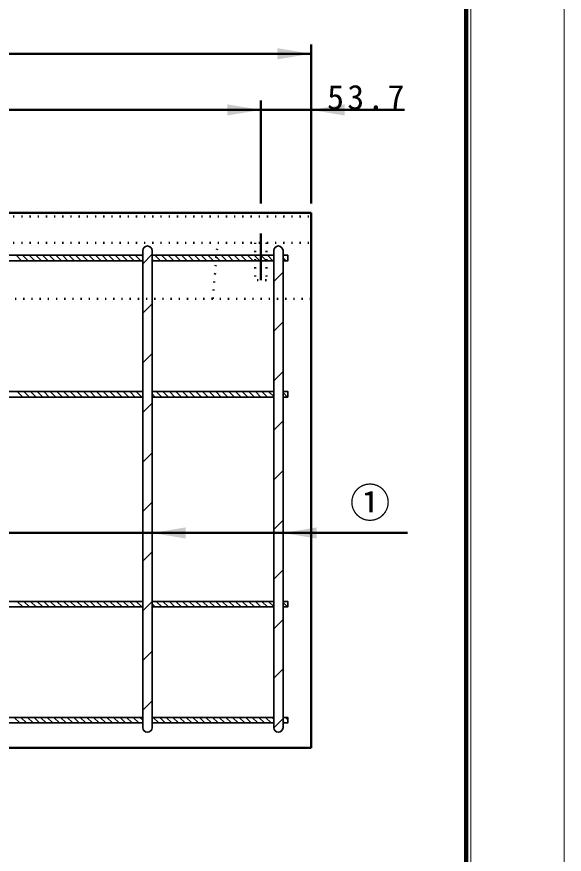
# Model space of a CAD drawing. Units: millimetres, scale not verified. Extents: x -2102 to 2102, y -1485 to 1485.
# Drawn here: x 1517 to 2102, y -590 to 306 of the extents above; entities that cross this region are included whole.
import ezdxf
from ezdxf.enums import TextEntityAlignment as Align

# ---------------------------------------------------------------- set-up
doc = ezdxf.new("R2010")
doc.units = ezdxf.units.MM
doc.header["$LTSCALE"] = 5
doc.linetypes.add('DOTTED', pattern=[1.75, 0.25, -1.5])
doc.linetypes.add('LONG_DASHED_DOTTED', pattern=[15.25, 12, -1.5, 0.25, -1.5])
doc.layers.add('0-1_V-nasSTD', color=7, linetype='Continuous', lineweight=35)
doc.layers.add('0-2_0', color=7, linetype='Continuous', lineweight=50)
doc.styles.add('ＭＳ ゴシック', font='')
doc.styles.get('ＭＳ ゴシック').set_extended_font_data('MS Gothic')

msp = doc.modelspace()

# ---------------------------------------------------------------- linework, layer by layer
at = {"layer": '0-1_V-nasSTD'}
for p, q in [((1651.85, -454.12), (1651.85, 55.88)), ((1661.85, 55.88), (1661.85, -454.12)), ((1791.85, -454.12), (1791.85, 55.88)), ((1801.85, 55.88), (1801.85, -454.12)), ((1446.85, 50.88), (1651.85, 50.88)), ((1446.85, 44.88), (1651.85, 44.88)), ((1516.428, 50.88), (1522.428, 44.88)), ((1523.499, 50.88), (1529.499, 44.88)), ((1530.57, 50.88), (1536.57, 44.88)), ((1537.641, 50.88), (1543.641, 44.88)), ((1544.712, 50.88), (1550.712, 44.88)), ((1551.783, 50.88), (1557.783, 44.88)), ((1558.854, 50.88), (1564.854, 44.88)), ((1565.925, 50.88), (1571.925, 44.88)), ((1572.997, 50.88), (1578.997, 44.88)), ((1580.068, 50.88), (1586.068, 44.88)), ((1587.139, 50.88), (1593.139, 44.88)), ((1594.21, 50.88), (1600.21, 44.88)), ((1601.281, 50.88), (1607.281, 44.88)), ((1608.352, 50.88), (1614.352, 44.88)), ((1615.423, 50.88), (1621.423, 44.88)), ((1622.494, 50.88), (1628.494, 44.88)), ((1629.565, 50.88), (1635.565, 44.88)), ((1636.636, 50.88), (1642.636, 44.88)), ((1643.707, 50.88), (1649.707, 44.88)), ((1650.778, 50.88), (1651.85, 49.808)), ((1651.85, 41.964), (1661.85, 51.964)), ((1661.85, 50.88), (1791.85, 50.88)), ((1661.85, 46.879), (1663.849, 44.88)), ((1661.85, 44.88), (1791.85, 44.88)), ((1664.92, 50.88), (1670.92, 44.88)), ((1671.991, 50.88), (1677.991, 44.88)), ((1679.063, 50.88), (1685.063, 44.88)), ((1686.134, 50.88), (1692.134, 44.88)), ((1693.205, 50.88), (1699.205, 44.88)), ((1700.276, 50.88), (1706.276, 44.88)), ((1707.347, 50.88), (1713.347, 44.88)), ((1714.418, 50.88), (1720.418, 44.88)), ((1721.489, 50.88), (1727.489, 44.88)), ((1728.56, 50.88), (1734.56, 44.88)), ((1735.631, 50.88), (1741.631, 44.88)), ((1742.702, 50.88), (1748.702, 44.88)), ((1749.773, 50.88), (1755.773, 44.88)), ((1756.844, 50.88), (1762.844, 44.88)), ((1763.915, 50.88), (1769.915, 44.88)), ((1770.986, 50.88), (1776.986, 44.88)), ((1778.057, 50.88), (1784.057, 44.88)), ((1785.129, 50.88), (1791.129, 44.88)), ((1801.85, 48.301), (1805.271, 44.88)), ((1806.342, 50.88), (1806.85, 50.372)), ((1791.85, 22.865), (1801.85, 32.865)), ((1651.85, -11.069), (1661.85, -1.069)), ((1791.85, -30.168), (1801.85, -20.168)), ((1651.85, -64.102), (1661.85, -54.102)), ((1791.85, -83.201), (1801.85, -73.201)), ((1446.85, -94.674), (1651.85, -94.674)), ((1517.727, -94.674), (1523.727, -100.674)), ((1524.798, -94.674), (1530.798, -100.674)), ((1531.87, -94.674), (1537.87, -100.674)), ((1538.941, -94.674), (1544.941, -100.674)), ((1546.012, -94.674), (1552.012, -100.674)), ((1553.083, -94.674), (1559.083, -100.674)), ((1560.154, -94.674), (1566.154, -100.674)), ((1567.225, -94.674), (1573.225, -100.674)), ((1574.296, -94.674), (1580.296, -100.674)), ((1581.367, -94.674), (1587.367, -100.674)), ((1588.438, -94.674), (1594.438, -100.674)), ((1595.509, -94.674), (1601.509, -100.674)), ((1602.58, -94.674), (1608.58, -100.674)), ((1609.651, -94.674), (1615.651, -100.674)), ((1616.722, -94.674), (1622.722, -100.674)), ((1623.793, -94.674), (1629.793, -100.674)), ((1630.864, -94.674), (1636.864, -100.674)), ((1637.936, -94.674), (1643.936, -100.674)), ((1645.007, -94.674), (1651.007, -100.674)), ((1661.85, -94.674), (1791.85, -94.674)), ((1661.85, -97.376), (1665.149, -100.674)), ((1666.22, -94.674), (1672.22, -100.674)), ((1673.291, -94.674), (1679.291, -100.674)), ((1680.362, -94.674), (1686.362, -100.674)), ((1687.433, -94.674), (1693.433, -100.674)), ((1694.504, -94.674), (1700.504, -100.674)), ((1701.575, -94.674), (1707.575, -100.674)), ((1708.646, -94.674), (1714.646, -100.674)), ((1715.717, -94.674), (1721.717, -100.674)), ((1722.788, -94.674), (1728.788, -100.674)), ((1729.859, -94.674), (1735.859, -100.674)), ((1736.931, -94.674), (1742.931, -100.674)), ((1744.002, -94.674), (1750.002, -100.674)), ((1751.073, -94.674), (1757.073, -100.674)), ((1758.144, -94.674), (1764.144, -100.674)), ((1765.215, -94.674), (1771.215, -100.674)), ((1772.286, -94.674), (1778.286, -100.674)), ((1779.357, -94.674), (1785.357, -100.674)), ((1786.428, -94.674), (1791.85, -100.096)), ((1801.85, -95.954), (1806.57, -100.674)), ((1446.85, -100.674), (1651.85, -100.674)), ((1651.85, -117.135), (1661.85, -107.135)), ((1661.85, -100.674), (1791.85, -100.674)), ((1791.85, -136.234), (1801.85, -126.234)), ((1651.85, -170.168), (1661.85, -160.168)), ((1791.85, -189.267), (1801.85, -179.267)), ((1651.85, -223.201), (1661.85, -213.201)), ((1791.85, -242.3), (1801.85, -232.3)), ((1651.85, -276.234), (1661.85, -266.234)), ((1791.85, -295.333), (1801.85, -285.333)), ((1446.85, -319.12), (1651.85, -319.12)), ((1517.727, -319.12), (1523.727, -325.12)), ((1524.798, -319.12), (1530.798, -325.12)), ((1531.87, -319.12), (1537.87, -325.12)), ((1538.941, -319.12), (1544.941, -325.12)), ((1546.012, -319.12), (1552.012, -325.12)), ((1553.083, -319.12), (1559.083, -325.12)), ((1560.154, -319.12), (1566.154, -325.12)), ((1567.225, -319.12), (1573.225, -325.12)), ((1574.296, -319.12), (1580.296, -325.12)), ((1581.367, -319.12), (1587.367, -325.12)), ((1588.438, -319.12), (1594.438, -325.12)), ((1595.509, -319.12), (1601.509, -325.12)), ((1602.58, -319.12), (1608.58, -325.12)), ((1609.651, -319.12), (1615.651, -325.12)), ((1616.722, -319.12), (1622.722, -325.12)), ((1623.793, -319.12), (1629.793, -325.12)), ((1630.864, -319.12), (1636.864, -325.12)), ((1637.936, -319.12), (1643.936, -325.12)), ((1645.007, -319.12), (1651.007, -325.12)), ((1651.85, -329.267), (1661.85, -319.267)), ((1661.85, -319.12), (1791.85, -319.12)), ((1661.85, -321.821), (1665.149, -325.12)), ((1666.22, -319.12), (1672.22, -325.12)), ((1673.291, -319.12), (1679.291, -325.12)), ((1680.362, -319.12), (1686.362, -325.12)), ((1687.433, -319.12), (1693.433, -325.12)), ((1694.504, -319.12), (1700.504, -325.12)), ((1701.575, -319.12), (1707.575, -325.12)), ((1708.646, -319.12), (1714.646, -325.12)), ((1715.717, -319.12), (1721.717, -325.12)), ((1722.788, -319.12), (1728.788, -325.12)), ((1729.859, -319.12), (1735.859, -325.12)), ((1736.931, -319.12), (1742.931, -325.12)), ((1744.002, -319.12), (1750.002, -325.12)), ((1751.073, -319.12), (1757.073, -325.12)), ((1758.144, -319.12), (1764.144, -325.12)), ((1765.215, -319.12), (1771.215, -325.12)), ((1772.286, -319.12), (1778.286, -325.12)), ((1779.357, -319.12), (1785.357, -325.12)), ((1786.428, -319.12), (1791.85, -324.542)), ((1801.85, -320.4), (1806.57, -325.12)), ((1446.85, -325.12), (1651.85, -325.12)), ((1661.85, -325.12), (1791.85, -325.12)), ((1791.85, -348.366), (1801.85, -338.366)), ((1651.85, -382.3), (1661.85, -372.3)), ((1791.85, -401.399), (1801.85, -391.399)), ((1651.85, -435.333), (1661.85, -425.333)), ((1446.85, -443.12), (1651.85, -443.12)), ((1514.448, -443.12), (1520.448, -449.12)), ((1521.519, -443.12), (1527.519, -449.12)), ((1528.59, -443.12), (1534.59, -449.12)), ((1535.661, -443.12), (1541.661, -449.12)), ((1542.732, -443.12), (1548.732, -449.12)), ((1549.804, -443.12), (1555.804, -449.12)), ((1556.875, -443.12), (1562.875, -449.12)), ((1563.946, -443.12), (1569.946, -449.12)), ((1571.017, -443.12), (1577.017, -449.12)), ((1578.088, -443.12), (1584.088, -449.12)), ((1585.159, -443.12), (1591.159, -449.12)), ((1592.23, -443.12), (1598.23, -449.12)), ((1599.301, -443.12), (1605.301, -449.12)), ((1606.372, -443.12), (1612.372, -449.12)), ((1613.443, -443.12), (1619.443, -449.12)), ((1620.514, -443.12), (1626.514, -449.12)), ((1627.585, -443.12), (1633.585, -449.12)), ((1634.656, -443.12), (1640.656, -449.12)), ((1641.727, -443.12), (1647.727, -449.12)), ((1648.798, -443.12), (1651.85, -446.171)), ((1661.85, -443.12), (1791.85, -443.12)), ((1662.941, -443.12), (1668.941, -449.12)), ((1670.012, -443.12), (1676.012, -449.12)), ((1677.083, -443.12), (1683.083, -449.12)), ((1684.154, -443.12), (1690.154, -449.12)), ((1691.225, -443.12), (1697.225, -449.12)), ((1698.296, -443.12), (1704.296, -449.12)), ((1705.367, -443.12), (1711.367, -449.12)), ((1712.438, -443.12), (1718.438, -449.12)), ((1719.509, -443.12), (1725.509, -449.12)), ((1726.58, -443.12), (1732.58, -449.12)), ((1733.651, -443.12), (1739.651, -449.12)), ((1740.722, -443.12), (1746.722, -449.12)), ((1747.793, -443.12), (1753.793, -449.12)), ((1754.864, -443.12), (1760.864, -449.12)), ((1761.936, -443.12), (1767.936, -449.12)), ((1769.007, -443.12), (1775.007, -449.12)), ((1776.078, -443.12), (1782.078, -449.12)), ((1783.149, -443.12), (1789.149, -449.12)), ((1790.22, -443.12), (1791.85, -444.75)), ((1791.86, -454.423), (1801.85, -444.432)), ((1801.85, -447.679), (1803.291, -449.12)), ((1804.362, -443.12), (1806.85, -445.608)), ((1446.85, -449.12), (1651.85, -449.12)), ((1661.85, -449.12), (1791.85, -449.12))]:
    msp.add_line(p, q, dxfattribs=at)
at = {"layer": '0-1_V-nasSTD', "lineweight": 50}
msp.add_line((1934.85, -245.985), (1226.85, -245.985), dxfattribs=at)
at = {"layer": '0-1_V-nasSTD', "lineweight": 18}
for points in [[(-2102.5, -1485), (-2102.5, 1485), (2102.5, 1485), (2102.5, -1485)], [(-2002.5, -1385), (-2002.5, 1385), (2002.5, 1385), (2002.5, -1385)]]:
    msp.add_lwpolyline(points, close=True, dxfattribs=at)
at = {"layer": '0-1_V-nasSTD', "lineweight": 100}
msp.add_lwpolyline([(1997.5, -1380), (1997.5, 1380), (-1997.5, 1380)], dxfattribs=at)
at = {"layer": '0-1_V-nasSTD'}
for points in [[(1801.85, 50.88), (1806.85, 50.88), (1806.85, 44.88), (1801.85, 44.88)], [(1801.85, -94.674), (1806.85, -94.674), (1806.85, -100.674), (1801.85, -100.674)], [(1801.85, -319.12), (1806.85, -319.12), (1806.85, -325.12), (1801.85, -325.12)], [(1801.85, -443.12), (1806.85, -443.12), (1806.85, -449.12), (1801.85, -449.12)]]:
    msp.add_lwpolyline(points, dxfattribs=at)
for centre, start, end in [((1656.85, 55.88), 0, 180), ((1796.85, 55.88), 0, 180), ((1656.85, -454.12), 180, 0), ((1796.85, -454.12), 180, 0)]:
    msp.add_arc(centre, 5, start, end, dxfattribs=at)
for points in [[(1795.85, 260.38), (1795.85, 272.38), (1831.85, 266.38)], [(1742.15, 200.38), (1742.15, 212.38), (1778.15, 206.38)], [(1831.85, 206.38), (1867.85, 200.38), (1867.85, 212.38)], [(1661.85, -245.985), (1697.85, -251.985), (1697.85, -239.985)], [(1801.85, -245.985), (1837.85, -251.985), (1837.85, -239.985)]]:
    msp.add_solid(points, dxfattribs=at)
at = {"layer": '0-2_0'}
for p, q in [((1831.85, 106.38), (1831.85, 276.38)), ((-168.15, 266.38), (1831.85, 266.38)), ((1778.15, 106.38), (1778.15, 216.38)), ((1147.05, 206.38), (1778.15, 206.38)), ((1778.15, 206.38), (1831.85, 206.38)), ((1831.85, 206.38), (1931.85, 206.38)), ((1093.35, 96.38), (1831.85, 96.38)), ((1831.85, 96.38), (1831.85, -475.62)), ((-168.15, -475.62), (1831.85, -475.62))]:
    msp.add_line(p, q, dxfattribs=at)
at = {"layer": '0-2_0', "linetype": 'DOTTED'}
for p, q in [((1093.35, 92.38), (1831.85, 92.38)), ((1093.35, 64.38), (1831.85, 64.38)), ((1726.85, 4.38), (1731.85, 64.38)), ((1772.15, 64.38), (1772.15, 24.38)), ((1784.15, 64.38), (1784.15, 24.38)), ((1784.15, 24.38), (1772.15, 24.38)), ((1086.651, 4.38), (1831.85, 4.38))]:
    msp.add_line(p, q, dxfattribs=at)
at = {"layer": '0-2_0', "linetype": 'LONG_DASHED_DOTTED'}
msp.add_line((1778.15, 74.38), (1778.15, 24.38), dxfattribs=at)

# ---------------------------------------------------------------- texts
at = {"layer": '0-1_V-nasSTD', "style": 'ＭＳ ゴシック'}
msp.add_text('①', height=31.67, dxfattribs=at).set_placement((1873.25, -238.985), align=Align.BOTTOM_LEFT)
at = {"layer": '0-1_V-nasSTD', "insert": (1849.05, 206.38), "char_height": 26.39, "attachment_point": 7, "style": 'ＭＳ ゴシック'}
msp.add_mtext('\\T1.2;53.7', dxfattribs=at)

doc.saveas('drawing.dxf')
